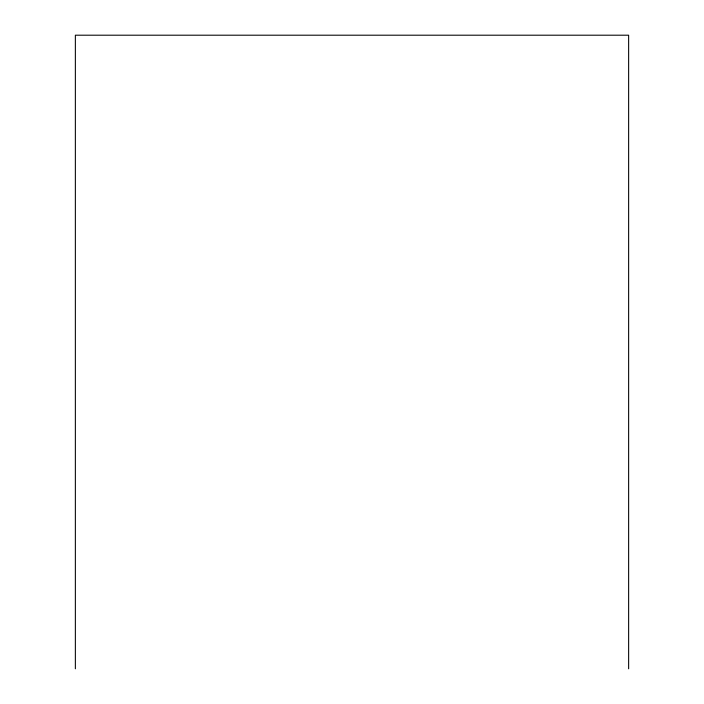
<?xml version="1.0" encoding="UTF-8"?>
<svg xmlns="http://www.w3.org/2000/svg" width="704" height="704" viewBox="0 0 704 704"><rect width="100%" height="100%" fill="white"/><g stroke="black" fill="none" stroke-linecap="round" stroke-linejoin="round"><path stroke-width="1.06" d="M628.637 668.8L628.637 35.2L75.363 35.2L75.363 668.8"/></g></svg>
